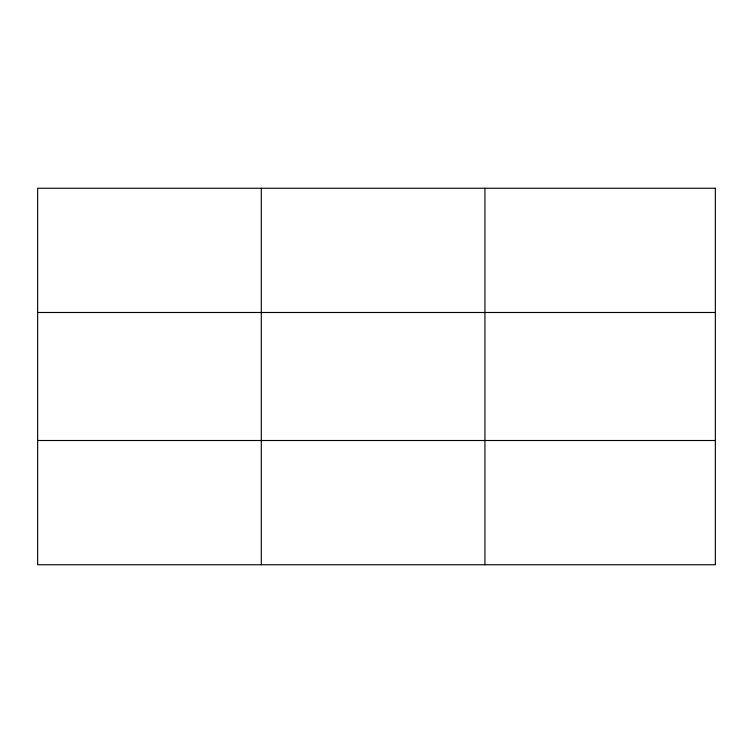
<?xml version="1.0" encoding="UTF-8"?>
<svg xmlns="http://www.w3.org/2000/svg" width="753" height="753" viewBox="0 0 753 753"><rect width="100%" height="100%" fill="white"/><g stroke="black" fill="none" stroke-linecap="round" stroke-linejoin="round"><path stroke-width="1.13" d="M261.291 564.75L261.291 188.25M484.932 564.75L484.932 188.25M37.65 312.495L715.35 312.495M37.65 440.505L715.35 440.505M715.35 188.25L37.65 188.25L37.65 564.75L715.35 564.75L715.35 188.25"/></g></svg>
